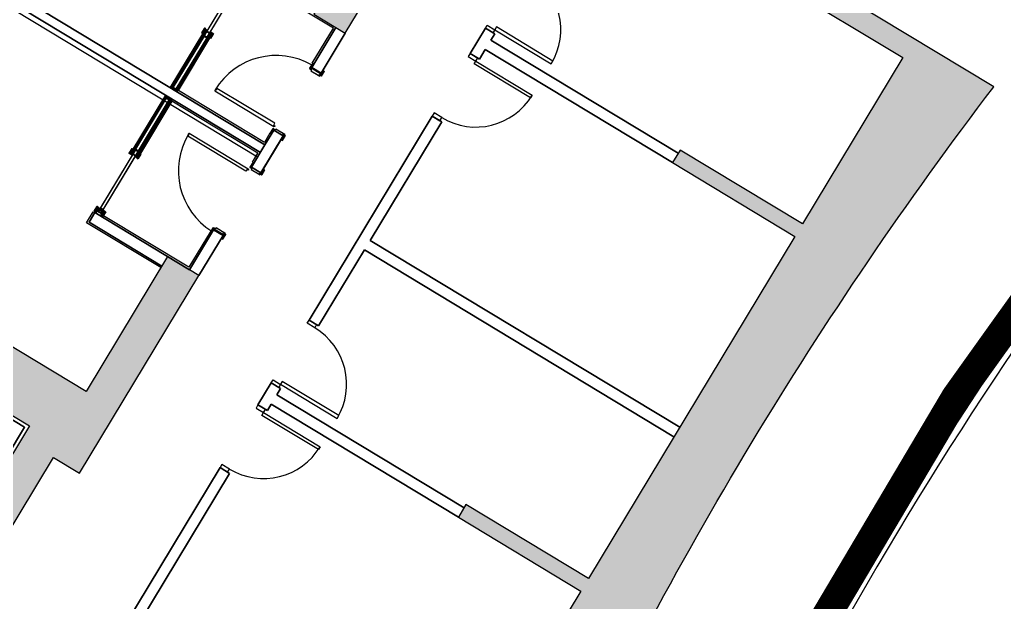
# Model space of a CAD drawing. Header units: centimetres. Extents: x 139057 to 200038, y 34824 to 80516.
# Drawn here: x 164893 to 166235, y 55347 to 56141 of the extents above; entities that cross this region are included whole.
import ezdxf

# ---------------------------------------------------------------- set-up
doc = ezdxf.new("R2010")
doc.units = ezdxf.units.CM
doc.header["$LTSCALE"] = 100
doc.linetypes.add('AWP0ALEVP1$0$HIDDEN', pattern=[9.525, 6.35, -3.175])
doc.linetypes.add('TRATTO-PUNTO', pattern=[1, 0.5, -0.25, 0, -0.25])
doc.layers.get('0').update_dxf_attribs({"lineweight": 0})
for name, color, linetype, lineweight in [('410_STRUTTURE_001-AM_0', 7, 'Continuous', 0), ('430_TAVOLATI_001-AM_0', 3, 'Continuous', 0), ('437_RIVESTIMENTI_001-AM_0', 13, 'Continuous', 0), ('441_SERRAMENTI_001-AM_0', 1, 'Continuous', 0)]:
    doc.layers.add(name, color=color, linetype=linetype, lineweight=lineweight)
for name, color, linetype in [('_retini_strutture', 7, 'Continuous'), ('_s_09_Perimetro_proprietà', 40, 'Continuous'), ('A-50-SIMB', 2, 'Continuous'), ('A-FIN-CTG', 20, 'Continuous'), ('A-MCLS3-15', 50, 'Continuous'), ('A-MCLS4-12', 61, 'Continuous')]:
    doc.layers.add(name, color=color, linetype=linetype)
doc.styles.get("Standard").update_dxf_attribs({"font": 'arial.ttf'})

# ---------------------------------------------------------------- blocks, each defined once
blk = doc.blocks.new('A-COR-P1$0$A-COR-P1$0$leafmet')
at = {"color": 0}
blk.add_lwpolyline([(0, 0), (44, 0), (44, 1), (0, 1)], close=True, dxfattribs=at)
blk = doc.blocks.new('AWP0ALEVP1$0$A$C1CF669BD')
for p, q in [((923, 0), (923, -26)), ((923, 0), (944, 0)), ((924, 0), (924, -26)), ((935, 0), (937, 2)), ((981, 2), (937, 2)), ((944, -3), (944, 0)), ((959, 0), (959, -15)), ((974, -1), (974, 0)), ((974, -15), (974, 0)), ((982, 0), (981, 2)), ((983, 0), (982, 0)), ((924, -26), (923, -26)), ((923, -88), (923, -79)), ((923, -79), (927, -79)), ((923, -105), (923, -88)), ((923, -88), (936, -88)), ((923, -105), (944, -105)), ((924, -17), (936, -17)), ((924, -26), (927, -26)), ((927, -26), (928, -17)), ((927, -17), (931, -17)), ((927, -79), (927, -88)), ((927, -88), (931, -88)), ((929, -79), (929, -96)), ((930, -29), (930, -12)), ((932, -79), (931, -88)), ((933, -26), (932, -17)), ((932, -79), (936, -79)), ((933, -26), (936, -26)), ((935, -7), (935, -3)), ((935, -3), (944, -3)), ((944, -7), (935, -7)), ((944, -98), (935, -98)), ((935, -98), (935, -102)), ((935, -102), (944, -102)), ((935, -105), (937, -107)), ((936, -17), (944, -17)), ((936, -17), (936, -31)), ((936, -88), (936, -74)), ((936, -88), (944, -88)), ((981, -107), (937, -107)), ((944, -17), (944, -31)), ((944, -88), (944, -74)), ((944, -102), (944, -105)), ((959, -105), (959, -90)), ((974, -90), (974, -105)), ((974, -104), (974, -105)), ((999, -105), (974, -105)), ((982, -105), (981, -107)), ((983, -105), (982, -105))]:
    blk.add_line(p, q)
at = {"linetype": 'AWP0ALEVP1$0$HIDDEN'}
for p, q in [((936, -31), (936, -74)), ((944, -31), (944, -74))]:
    blk.add_line(p, q, dxfattribs=at)
for points in [[(924, 0), (919, 0), (919, 16, -0.414214), (921, 18), (997, 18, -0.414214), (999, 16), (999, 0), (994, 0), (994, 17), (924, 17), (924, 0)], [(924, -105), (919, -105), (919, -121, 0.414214), (921, -123), (997, -123, 0.414214), (999, -121), (999, -105), (994, -105), (994, -122), (924, -122), (924, -105)]]:
    blk.add_lwpolyline(points, format="xyb")
for points in [[(1009, -25), (1009, -27), (947, -27, -0.414214), (944, -24), (944, -3, -0.414214), (947, 0), (971, 0, -0.414214), (974, -3), (974, -21, -0.414214), (971, -24), (961, -24), (961, -22), (970, -22, 0.414214), (972, -20), (972, -4, 0.414214), (970, -2), (948, -2, 0.414214), (946, -4), (946, -23, 0.414214), (948, -25)], [(1009, -80), (1009, -78), (947, -78, 0.414214), (944, -81), (944, -102, 0.414214), (947, -105), (971, -105, 0.414214), (974, -102), (974, -83, 0.414214), (971, -80), (961, -80), (961, -82), (970, -82, -0.414214), (972, -84), (972, -101, -0.414214), (970, -103), (948, -103, -0.414214), (946, -101), (946, -82, -0.414214), (948, -80)]]:
    blk.add_lwpolyline(points, format="xyb", close=True)
for centre in [(940, -21), (940, -84)]:
    blk.add_circle(centre, 2.75)
for centre in [(971, -1), (971, -103)]:
    blk.add_arc(centre, 3, 0, 0)
blk = doc.blocks.new('AWP0ALEVP1$0$A$C62B43813')
for p, q in [((940, -31), (0, -31)), ((0, -31), (0, -74)), ((940, -74), (0, -74)), ((930, -32), (10, -32)), ((10, -32), (10, -73)), ((930, -73), (10, -73)), ((1780, -25), (899, -25)), ((1780, -80), (899, -80)), ((930, -32), (930, -73)), ((940, -31), (940, -74)), ((940, -31), (1754, -31)), ((940, -74), (1754, -74)), ((1754, -31), (1754, -74))]:
    blk.add_line(p, q)
blk.add_lwpolyline([(1780, -15), (1782, -15), (1782, -29, -0.414207), (1779, -32), (1768, -32, 0.414214), (1766, -34), (1766, -71, 0.414224), (1768, -73), (1779, -73, -0.414214), (1782, -76), (1782, -90), (1780, -90), (1780, -77, 0.414214), (1778, -75), (1767, -75, -0.414214), (1764, -72), (1764, -33, -0.414214), (1767, -30), (1778, -30, 0.414214), (1780, -28), (1780, -15)], format="xyb")
at = {"layer": 'A-FIN-CTG'}
for p, q in [((1782, 0), (899, 0)), ((1782, -15), (899, -15)), ((1782, -90), (899, -90)), ((1782, -105), (899, -105))]:
    blk.add_line(p, q, dxfattribs=at)
blk = doc.blocks.new('AWP0ALEVP1$0$A$C70C74F66')
for p, q in [((0, 0), (23, 0)), ((8, 0), (8, 0)), ((24, 0), (13, 0)), ((23, 0), (23, 0)), ((23, -15), (23, 0)), ((24, 0), (26, 2)), ((26, 2), (70, 2)), ((77, 0), (61, 0)), ((61, -105), (61, 0)), ((71, 0), (70, 2)), ((83, 0), (71, 0)), ((86, 0), (86, -17)), ((0, -18), (0, -20)), ((0, -18), (0, -20)), ((0, -20), (2, -20)), ((0, -85), (0, -87)), ((2, -85), (0, -85)), ((0, -85), (0, -87)), ((0, -90), (32, -90)), ((0, -105), (23, -105)), ((2, -20), (2, -19)), ((2, -86), (2, -85)), ((35, -15), (3, -15)), ((3, -90), (35, -90)), ((4, -17), (34, -17)), ((34, -88), (4, -88)), ((23, -90), (23, -105)), ((29, -105), (30, -105)), ((30, -105), (31, -107)), ((31, -107), (75, -107)), ((32, -90), (32, -90)), ((32, -90), (32, -90)), ((36, -19), (36, -86)), ((38, -87), (38, -18)), ((88, -17), (61, -17)), ((88, -88), (61, -88)), ((77, -105), (61, -105)), ((83, -105), (71, -105)), ((77, -105), (75, -107)), ((81, -31), (81, -74)), ((85, -28), (85, -28)), ((85, -77), (85, -77)), ((86, -105), (86, -88)), ((88, -17), (88, -25)), ((88, -80), (88, -88))]:
    blk.add_line(p, q)
at = {"linetype": 'AWP0ALEVP1$0$HIDDEN'}
for p, q in [((81, -31), (71, -31)), ((71, -31), (71, -34)), ((81, -34), (71, -34)), ((81, -71), (71, -71)), ((71, -71), (71, -74)), ((81, -74), (71, -74))]:
    blk.add_line(p, q, dxfattribs=at)
for points in [[(83, 0), (88, 0), (88, 16, 0.414214), (86, 18), (10, 18, 0.414214), (8, 16), (8, 0), (13, 0), (13, 17), (83, 17), (83, 0)], [(83, -105), (88, -105), (88, -121, -0.414214), (86, -123), (10, -123, -0.414214), (8, -121), (8, -105), (13, -105), (13, -122), (83, -122), (83, -105)], [(25, -6), (23, -6), (23, -4, -0.72432), (31, -2), (34, -7), (37, -7, -0.446985), (40, -10), (40, -11, 0.414214), (42, -13), (54, -13, -0.414214), (57, -16), (57, -30, -0.414214), (54, -33), (42, -33, 0.414214), (40, -35), (40, -70, 0.414214), (42, -72), (54, -72, -0.414214), (57, -75), (57, -89, -0.414214), (54, -92), (42, -92, 0.414214), (40, -94), (40, -95, -0.446985), (37, -98), (34, -98), (31, -103, -0.735233), (23, -101), (23, -99), (25, -99), (25, -101, 0.722074), (29, -102), (33, -96), (36, -96, 0.465894), (38, -94), (38, -93, -0.414214), (41, -90), (53, -90, 0.414204), (55, -88), (55, -76, 0.414224), (53, -74), (41, -74, -0.414214), (38, -71), (38, -34, -0.414214), (41, -31), (53, -31, 0.414204), (55, -29), (55, -17, 0.414224), (53, -15), (41, -15, -0.414214), (38, -12), (38, -11, 0.430777), (36, -9), (33, -9), (29, -3, 0.737508), (25, -4), (25, -6)], [(88, -25, -0.414214), (85, -28, 10.96468)], [(88, -80, 0.414214), (85, -77, -10.96468)]]:
    blk.add_lwpolyline(points, format="xyb")
for centre, radius, start, end in [((3, -18), 3, 90, 180), ((3, -87), 3, 180, 270), ((4, -19), 2, 90, 180), ((4, -86), 2, 180, 270), ((34, -19), 2, 0, 90), ((34, -86), 2, 270, 0), ((35, -18), 3, 0, 90), ((35, -87), 3, 270, 0), ((84, -31), 3.18, 86.8507, 180), ((84, -74), 3.18, 180, 273.1493)]:
    blk.add_arc(centre, radius, start, end)
blk = doc.blocks.new('A$C59477423')
blk.add_lwpolyline([(-301, 1707), (658, 687), (2, 71), (-957, 1091)], close=True)
for points in [[(-393, 928), (-485, 974, -1.426617), (73, 950), (23, 996, 1.598027), (-393, 928)], [(-665, 854), (-595, 994), (-297, 845), (-81, 1049), (253, 743, -3.033239), (151, 751), (12, 879), (-138, 737), (-181, 783), (-34, 921), (-80, 963), (-286, 770), (-567, 910), (-609, 826), (-665, 854)]]:
    blk.add_lwpolyline(points, format="xyb", close=True)
blk = doc.blocks.new('PORTA-[REI-US]-SISTI-120')
at = {"ltscale": 20, "insert": (6539.6, -1993), "char_height": 25, "attachment_point": 4, "rotation": 180}
blk.add_mtext('\\A1;', dxfattribs=at)

msp = doc.modelspace()

# ---------------------------------------------------------------- hatches: boundary and pattern name
at = {"layer": '_retini_strutture'}
for points in [[(164483, 56614.8), (164573.1, 56560.4), (164593.8, 56594.7), (164556.5, 56617.2), (164614, 56712.5, -0.002919), (164660.9, 56781.9), (164946.6, 56609.4), (164972.5, 56652.2), (165195.1, 56517.9), (165169.2, 56475.1), (165404.7, 56333), (165293.6, 56148.9), (165336.4, 56123.1), (165499.2, 56392.7), (165420.7, 56440.1), (165410.4, 56423), (164709.6, 56846, -0.009249), (164866.2, 57061), (165547.3, 56649.8), (165526.7, 56615.6), (165565.6, 56583.3), (165605.6, 56649.7), (164884.6, 57084.9, -0.013407), (165126.9, 57385.2), (165193.6, 57344.9), (165219.5, 57387.7), (165159.9, 57423.7, -0.00621), (165278.2, 57557), (165230.7, 57594, 0.042639)], [(163786.2, 55200.8), (163841, 55176, -0.00621), (163903.9, 55342.8), (163963.4, 55306.8), (163989.3, 55349.6), (163922.5, 55389.9, -0.013407), (164075.3, 55744.2), (164611.9, 55420.3), (164627.4, 55446), (164088.1, 55771.6, -0.009241), (164205.4, 56010.3), (164906, 55587.4), (164769.1, 55360.5), (164747.3, 55373.7), (164731.8, 55348), (164796.4, 55309), (164938.5, 55544.4), (164974.1, 55522.9), (165136.9, 55792.6), (165094.1, 55818.4), (164983, 55634.4), (164242.3, 56081.5, -0.002919), (164281.8, 56155.3), (164339.4, 56250.6), (164373.6, 56230), (164394.3, 56264.2), (164304.2, 56318.6, 0.042639)], [(165667.9, 55379.3), (165500.9, 55480), (165490.6, 55462.9), (165657.5, 55362.1), (165520.6, 55135.3), (165353.7, 55236), (165338.2, 55210.3), (165613.7, 55044, -0.027334), (165890, 55563.5, -0.026535), (166220.5, 56050.2), (165945.3, 56216.3), (165929.8, 56190.6), (166096.8, 56089.8), (165959.8, 55863), (165792.9, 55963.7), (165782.6, 55946.6), (165949.5, 55845.9)]]:
    msp.add_hatch(color=256, dxfattribs=at).paths.add_polyline_path(points)

# ---------------------------------------------------------------- linework, layer by layer
at = {"layer": '410_STRUTTURE_001-AM_0', "elevation": 0}
for points in [[(165186.9, 56464.2), (165404.8, 56332.7), (165293.7, 56148.6), (165336.5, 56122.8), (165499.3, 56392.5), (165420.9, 56439.8), (165410.5, 56422.7), (165188.5, 56556.8), (165060.4, 56634.1), (165087.5, 56679.1), (165070.4, 56689.4), (165043.2, 56644.4), (164709.7, 56845.7, -0.009249)], [(164796.5, 55308.7), (164938.6, 55544.2), (164974.2, 55522.7), (165137, 55792.3), (165094.2, 55818.2), (164983.1, 55634.1), (164242.4, 56081.3, -0.002917)]]:
    msp.add_lwpolyline(points, format="xyb", dxfattribs=at)
msp.add_lwpolyline([(165945.5, 56216), (165930, 56190.3), (166096.9, 56089.6), (165959.9, 55862.7), (165793, 55963.5), (165782.7, 55946.3), (165949.6, 55845.6), (165668, 55379), (165501, 55479.8), (165490.7, 55462.6), (165657.6, 55361.9), (165520.7, 55135), (165353.7, 55235.8), (165338.2, 55210.1), (165613.5, 55043.9, -0.026829), (165890.1, 55563.2, -0.026829), (166220.7, 56049.8)], format="xyb", close=True, dxfattribs=at)
msp.add_lwpolyline([(164205.5, 56010.1), (164906.1, 55587.1), (164769.2, 55360.3)], dxfattribs=at)
at = {"layer": '430_TAVOLATI_001-AM_0'}
for radius, start, end in [(5313.1, 142.0011, 171.3505), (5293.1, 141.9324, 171.2649), (5283.1, 141.8979, 160.937)]:
    msp.add_arc((170619.7, 52724.5, 0), radius, start, end, dxfattribs=at)
at = {"layer": '437_RIVESTIMENTI_001-AM_0'}
msp.add_line((165216.9, 55953.7, 0), (164752.9, 56233.8, 0), dxfattribs=at)
at = {"layer": '437_RIVESTIMENTI_001-AM_0', "elevation": 0}
for points in [[(165293.4, 56080.5), (165291.3, 56081.8), (165320.2, 56129.7), (165203.7, 56200), (165205, 56202.2)], [(165235.8, 55985), (165233.7, 55986.3), (165226.2, 55973.9), (165109, 56044.6), (165152, 56116), (165151.2, 56116.5)], [(165212, 55945.6), (165209.9, 55946.9), (165217.4, 55959.3), (165100.2, 56030.1), (165057.1, 55958.8), (165056.3, 55959.3)], [(165085.2, 55803.2), (164983.8, 55864.4), (164992.9, 55879.4), (164995, 55878.1)], [(165154.4, 55850.2), (165152.3, 55851.5), (165123.3, 55803.5), (165006.8, 55873.9)]]:
    msp.add_lwpolyline(points, dxfattribs=at)
at = {"layer": '441_SERRAMENTI_001-AM_0'}
for p, q in [((165291.7, 56081.5, 0), (165287.6, 56074.7, 0)), ((165291.6, 56081.4, 0), (165287.6, 56074.9, 0)), ((165293.4, 56080.5, 0), (165291.8, 56081.4, 0)), ((165287.7, 56074.6, 0), (165290.4, 56072.9, 0)), ((165289.5, 56074.1, 0), (165287.9, 56075.1, 0)), ((165290.3, 56075.4, 0), (165289.2, 56073.7, 0)), ((165290, 56074.9, 0), (165289.2, 56073.7, 0)), ((165290.1, 56074.9, 0), (165289.3, 56073.6, 0)), ((165289.9, 56076.2, 0), (165289.7, 56075.7, 0)), ((165289.7, 56075.7, 0), (165290.3, 56075.4, 0)), ((165289.7, 56071.6, 0), (165290, 56072.1, 0)), ((165289.7, 56071.7, 0), (165301.4, 56064.7, 0)), ((165289.7, 56071.6, 0), (165301.7, 56064.4, 0)), ((165289.9, 56076.2, 0), (165290.5, 56075.8, 0)), ((165290.6, 56071.8, 0), (165290, 56072.1, 0)), ((165302.9, 56067.2, 0), (165290.1, 56074.9, 0)), ((165290.2, 56072.5, 0), (165290.4, 56072.9, 0)), ((165290.8, 56072.2, 0), (165290.2, 56072.5, 0)), ((165290.8, 56076.2, 0), (165290.5, 56075.8, 0)), ((165290.6, 56071.8, 0), (165290.8, 56072.2, 0)), ((165293.1, 56080.1, 0), (165291.5, 56081.1, 0)), ((165306.4, 56072.1, 0), (165302.5, 56065.6, 0)), ((165306.3, 56071.5, 0), (165302.7, 56065.5, 0)), ((165307.8, 56071.2, 0), (165303.7, 56064.4, 0)), ((165307.8, 56071, 0), (165303.9, 56064.5, 0)), ((165306.1, 56071.6, 0), (165307.6, 56070.8, 0)), ((165306.4, 56072.1, 0), (165307.8, 56071.2, 0)), ((165301.1, 56066.5, 0), (165300.8, 56066.1, 0)), ((165303.6, 56064.4, 0), (165300.8, 56066.1, 0)), ((165301.1, 56066.5, 0), (165304, 56064.8, 0)), ((165301.8, 56065.5, 0), (165301.3, 56064.6, 0)), ((165302.3, 56065.2, 0), (165301.7, 56064.4, 0)), ((165302.9, 56067.2, 0), (165302.1, 56065.9, 0)), ((165303.3, 56066.9, 0), (165302.5, 56065.6, 0)), ((165234.2, 55986.1, 0), (165238.3, 55992.9, 0)), ((165234.2, 55986.2, 0), (165238.1, 55992.8, 0)), ((165239.6, 55991.5, 0), (165238, 55992.4, 0)), ((165238, 55990.1, 0), (165238.3, 55990.5, 0)), ((165238, 55990.1, 0), (165238.6, 55989.8, 0)), ((165238.3, 55990.5, 0), (165238.9, 55990.2, 0)), ((165238.4, 55992.8, 0), (165241.1, 55991.2, 0)), ((165238.4, 55989.3, 0), (165238.6, 55989.8, 0)), ((165238.9, 55990.2, 0), (165239.9, 55991.9, 0)), ((165239.1, 55990.6, 0), (165239.9, 55991.9, 0)), ((165239.2, 55990.6, 0), (165240, 55991.8, 0)), ((165252, 55982.9, 0), (165239.2, 55990.6, 0)), ((165241.3, 55991.6, 0), (165241.1, 55991.2, 0)), ((165241.9, 55991.2, 0), (165241.3, 55991.6, 0)), ((165241.9, 55992.5, 0), (165241.6, 55992, 0)), ((165242.2, 55991.6, 0), (165241.6, 55992, 0)), ((165241.8, 55992.4, 0), (165253.5, 55985.3, 0)), ((165241.9, 55992.5, 0), (165253.9, 55985.2, 0)), ((165242.2, 55991.6, 0), (165241.9, 55991.2, 0)), ((165235.8, 55985, 0), (165234.2, 55986, 0)), ((165236, 55985.5, 0), (165234.4, 55986.5, 0)), ((165249.3, 55977.5, 0), (165253.2, 55983.9, 0)), ((165249.3, 55977.5, 0), (165250.7, 55976.6, 0)), ((165249.6, 55977.9, 0), (165251, 55977, 0)), ((165249.7, 55977.8, 0), (165253.3, 55983.8, 0)), ((165250.8, 55976.6, 0), (165254.9, 55983.4, 0)), ((165250.9, 55976.7, 0), (165254.9, 55983.2, 0)), ((165251.7, 55984.8, 0), (165252, 55985.2, 0)), ((165251.7, 55984.8, 0), (165254.6, 55983, 0)), ((165254.8, 55983.5, 0), (165252, 55985.2, 0)), ((165252, 55982.9, 0), (165252.7, 55984.1, 0)), ((165252.4, 55982.6, 0), (165253.2, 55983.9, 0)), ((165253, 55984.6, 0), (165253.5, 55985.4, 0)), ((165253.4, 55984.3, 0), (165253.9, 55985.2, 0)), ((165210.4, 55946.6, 0), (165206.2, 55939.8, 0)), ((165210.2, 55946.5, 0), (165206.3, 55940, 0)), ((165206.3, 55939.7, 0), (165209.1, 55938.1, 0)), ((165208.1, 55939.2, 0), (165206.5, 55940.2, 0)), ((165208.9, 55940.5, 0), (165207.9, 55938.8, 0)), ((165208.6, 55940.1, 0), (165207.9, 55938.8, 0)), ((165208.7, 55940, 0), (165207.9, 55938.8, 0)), ((165208.6, 55941.3, 0), (165208.3, 55940.9, 0)), ((165208.3, 55940.9, 0), (165208.9, 55940.5, 0)), ((165208.3, 55936.8, 0), (165208.6, 55937.3, 0)), ((165208.3, 55936.9, 0), (165220, 55929.9, 0)), ((165208.3, 55936.8, 0), (165220.4, 55929.5, 0)), ((165208.6, 55941.3, 0), (165209.2, 55941, 0)), ((165209.2, 55936.9, 0), (165208.6, 55937.3, 0)), ((165221.5, 55932.3, 0), (165208.7, 55940, 0)), ((165208.8, 55937.7, 0), (165209.1, 55938.1, 0)), ((165209.4, 55937.3, 0), (165208.8, 55937.7, 0)), ((165209.4, 55941.4, 0), (165209.2, 55941, 0)), ((165209.2, 55936.9, 0), (165209.4, 55937.3, 0)), ((165211.7, 55945.2, 0), (165210.1, 55946.2, 0)), ((165212, 55945.7, 0), (165210.5, 55946.6, 0)), ((165225, 55937.2, 0), (165221.1, 55930.8, 0)), ((165224.9, 55936.7, 0), (165221.3, 55930.7, 0)), ((165226.4, 55936.3, 0), (165222.3, 55929.5, 0)), ((165226.4, 55936.1, 0), (165222.5, 55929.6, 0)), ((165224.7, 55936.8, 0), (165226.2, 55935.9, 0)), ((165225, 55937.2, 0), (165226.4, 55936.4, 0)), ((165219.7, 55931.7, 0), (165219.4, 55931.3, 0)), ((165222.2, 55929.5, 0), (165219.4, 55931.3, 0)), ((165219.7, 55931.7, 0), (165222.6, 55929.9, 0)), ((165220.4, 55930.6, 0), (165219.9, 55929.8, 0)), ((165220.9, 55930.4, 0), (165220.4, 55929.5, 0)), ((165221.5, 55932.3, 0), (165220.7, 55931.1, 0)), ((165221.9, 55932.1, 0), (165221.1, 55930.8, 0)), ((165152.8, 55851.2, 0), (165156.9, 55858, 0)), ((165152.8, 55851.4, 0), (165156.7, 55857.9, 0)), ((165158.2, 55856.6, 0), (165156.6, 55857.6, 0)), ((165156.6, 55855.3, 0), (165156.9, 55855.7, 0)), ((165156.6, 55855.3, 0), (165157.2, 55854.9, 0)), ((165156.9, 55855.7, 0), (165157.5, 55855.3, 0)), ((165157, 55858, 0), (165159.7, 55856.3, 0)), ((165157, 55854.5, 0), (165157.2, 55854.9, 0)), ((165157.5, 55855.3, 0), (165158.5, 55857.1, 0)), ((165157.7, 55855.8, 0), (165158.5, 55857.1, 0)), ((165157.8, 55855.7, 0), (165158.6, 55857, 0)), ((165170.6, 55848, 0), (165157.8, 55855.7, 0)), ((165159.9, 55856.7, 0), (165159.7, 55856.3, 0)), ((165160.5, 55856.4, 0), (165159.9, 55856.7, 0)), ((165160.5, 55857.6, 0), (165160.2, 55857.1, 0)), ((165160.8, 55856.8, 0), (165160.2, 55857.1, 0)), ((165160.4, 55857.5, 0), (165172.1, 55850.5, 0)), ((165160.5, 55857.6, 0), (165172.6, 55850.3, 0)), ((165160.8, 55856.8, 0), (165160.5, 55856.4, 0)), ((165154.4, 55850.2, 0), (165152.8, 55851.1, 0)), ((165154.6, 55850.6, 0), (165153, 55851.6, 0)), ((165167.9, 55842.6, 0), (165171.8, 55849, 0)), ((165167.9, 55842.6, 0), (165169.3, 55841.8, 0)), ((165168.2, 55843.1, 0), (165169.6, 55842.2, 0)), ((165168.3, 55842.9, 0), (165171.9, 55848.9, 0)), ((165169.4, 55841.8, 0), (165173.5, 55848.6, 0)), ((165169.5, 55841.9, 0), (165173.5, 55848.4, 0)), ((165170.3, 55849.9, 0), (165170.6, 55850.4, 0)), ((165170.3, 55849.9, 0), (165173.2, 55848.2, 0)), ((165173.4, 55848.6, 0), (165170.6, 55850.4, 0)), ((165170.6, 55848, 0), (165171.3, 55849.3, 0)), ((165171, 55847.8, 0), (165171.8, 55849, 0)), ((165171.6, 55849.7, 0), (165172.1, 55850.6, 0)), ((165172, 55849.5, 0), (165172.6, 55850.3, 0))]:
    msp.add_line(p, q, dxfattribs=at)
at = {"layer": '441_SERRAMENTI_001-AM_0', "elevation": 0}
for points in [[(165527.5, 56129.6), (165530.1, 56133.8), (165540.3, 56127.6), (165537.7, 56123.4)], [(165506.8, 56095.3), (165504.2, 56091), (165514.5, 56084.8), (165517.1, 56089.1)], [(165465.4, 56003.5), (165468, 56007.8), (165457.7, 56014), (165455.1, 56009.7)], [(165297.4, 55725.3), (165294.9, 55721), (165284.6, 55727.2), (165287.2, 55731.5)], [(165235.5, 55645.9), (165238.1, 55650.1), (165248.3, 55643.9), (165245.8, 55639.7)], [(165217.4, 55615.9), (165214.8, 55611.6), (165225.1, 55605.4), (165227.7, 55609.7)], [(165176, 55524.1), (165178.6, 55528.4), (165168.3, 55534.6), (165165.7, 55530.3)]]:
    msp.add_lwpolyline(points, close=True, dxfattribs=at)
for points in [[(165240.6, 55999.9), (165161.5, 56047.6), (165160, 56045.1), (165159.2, 56045.6), (165158.5, 56044.5, 0.414214), (165158.6, 56044.3), (165239, 55995.7, 0.414214), (165239.3, 55995.8), (165240, 55996.9), (165239.1, 55997.4)], [(165201.1, 55934.5), (165122, 55982.2), (165123.5, 55984.7), (165122.7, 55985.2), (165123.3, 55986.3, -0.414214), (165123.6, 55986.4), (165204.1, 55937.8, -0.414214), (165204.2, 55937.5), (165203.5, 55936.4), (165202.6, 55937)]]:
    msp.add_lwpolyline(points, format="xyb", close=True, dxfattribs=at)
at = {"layer": '441_SERRAMENTI_001-AM_0'}
for centre in [(165240.2, 55996, 0), (165204.4, 55936.6, 0)]:
    msp.add_circle(centre, 0.459, dxfattribs=at)
for centre, radius, start, end in [((165540.3, 56127.6, 0), 90, 328.883, 58.883), ((165242.2, 55995.2, 0), 97.2, 59.7609, 148.7155), ((165291.7, 56081.3, 0), 0.2, 58.883, 148.883), ((165287.8, 56074.8, 0), 0.2, 148.883, 238.883), ((165307.7, 56071.1, 0), 0.2, 328.883, 58.883), ((165303.7, 56064.6, 0), 0.2, 238.883, 328.883), ((165514.5, 56084.8, 0), 90, 238.883, 328.883), ((165238.3, 55992.7, 0), 0.2, 58.883, 148.883), ((165206, 55935.2, 0), 97.2, 149.0505, 238.0055), ((165234.3, 55986.1, 0), 0.2, 148.883, 238.883), ((165250.8, 55976.8, 0), 0.2, 238.883, 328.883), ((165254.7, 55983.3, 0), 0.2, 328.883, 58.883), ((165206.4, 55939.9, 0), 0.2, 148.883, 238.883), ((165210.3, 55946.4, 0), 0.2, 58.883, 148.883), ((165226.3, 55936.2, 0), 0.2, 328.883, 58.883), ((165222.3, 55929.7, 0), 0.2, 238.883, 328.883), ((165156.9, 55857.8, 0), 0.2, 58.883, 148.883), ((165152.9, 55851.3, 0), 0.2, 148.883, 238.883), ((165169.4, 55842, 0), 0.2, 238.883, 328.883), ((165173.3, 55848.5, 0), 0.2, 328.883, 58.883), ((165248.3, 55643.9, 0), 90, 328.883, 58.883), ((165225.1, 55605.4, 0), 90, 238.883, 328.883)]:
    msp.add_arc(centre, radius, start, end, dxfattribs=at)
at = {"layer": '_s_09_Perimetro_proprietà', "linetype": 'TRATTO-PUNTO', "ltscale": 200, "const_width": 40, "elevation": 0}
msp.add_lwpolyline([(165367.1, 53523.6, -0.128765), (166432.9, 55995.5), (166450.1, 56355.6), (166513.8, 56428.4), (166644.1, 56567), (166779.2, 56701), (166870.4, 56786.6), (166968.7, 56858.7), (167073.1, 56922), (167182.4, 56975.6), (167296, 57019.5), (167429, 57050.4), (167463, 57005), (168095.6, 57004.9, 0.140275), (168375.7, 57136.4), (168535.3, 57602.1)], format="xyb", dxfattribs=at)
at = {"layer": 'A-MCLS3-15'}
for p, q in [((165290.8, 56076.2, 0), (165323.7, 56130.6, 0)), ((165303.7, 56068.4, 0), (165336.5, 56122.8, 0)), ((165506.8, 56095.3, 0), (165527.5, 56129.6, 0)), ((165540.3, 56121.8, 0), (165527.5, 56129.6, 0)), ((165535.1, 56113.2, 0), (165540.3, 56121.8, 0)), ((165790.4, 55959.2, 0), (165535.1, 56113.2, 0)), ((165519.6, 56087.6, 0), (165506.8, 56095.3, 0)), ((165519.6, 56087.6, 0), (165527.4, 56100.4, 0)), ((165782.7, 55946.3, 0), (165527.4, 56100.4, 0)), ((165303.7, 56068.4, 0), (165290.8, 56076.2, 0)), ((165287.2, 55731.5, 0), (165455.1, 56009.7, 0)), ((165370.3, 55840.1, 0), (165468, 56002, 0)), ((165468, 56002, 0), (165455.1, 56009.7, 0)), ((165227, 55970.5, 0), (165239.2, 55990.6, 0)), ((165239.2, 55990.6, 0), (165252, 55982.8, 0)), ((165221.5, 55932.3, 0), (165252, 55982.8, 0)), ((165222.6, 55934, 0), (165251, 55981.1, 0)), ((165208.7, 55940.1, 0), (165227, 55970.5, 0)), ((165208.7, 55940.1, 0), (165221.5, 55932.3, 0)), ((165124.2, 55800.1, 0), (165157, 55854.5, 0)), ((165157, 55854.5, 0), (165169.8, 55846.7, 0)), ((165137, 55792.3, 0), (165169.8, 55846.7, 0)), ((165370.3, 55840.1, 0), (165792.5, 55585.3, 0)), ((165300, 55723.7, 0), (165362.5, 55827.3, 0)), ((165362.5, 55827.3, 0), (165784.7, 55572.4, 0)), ((165300, 55723.7, 0), (165287.2, 55731.5, 0)), ((165217.4, 55615.9, 0), (165235.5, 55645.9, 0)), ((165248.3, 55638.1, 0), (165235.5, 55645.9, 0)), ((165243.2, 55629.6, 0), (165248.3, 55638.1, 0)), ((165498.4, 55475.5, 0), (165243.2, 55629.6, 0)), ((165230.2, 55608.1, 0), (165217.4, 55615.9, 0)), ((165230.2, 55608.1, 0), (165235.4, 55616.7, 0)), ((165490.7, 55462.6, 0), (165235.4, 55616.7, 0)), ((165020.7, 55290, 0), (165165.7, 55530.3, 0)), ((165038.2, 55290, 0), (165178.6, 55522.5, 0)), ((165178.6, 55522.5, 0), (165165.7, 55530.3, 0))]:
    msp.add_line(p, q, dxfattribs=at)
at = {"layer": 'A-MCLS3-15', "elevation": 0}
msp.add_lwpolyline([(165124.2, 55800.1), (164995, 55878.1), (164987.2, 55865.2), (165086.5, 55805.3)], dxfattribs=at)
at = {"layer": 'A-MCLS4-12'}
for p, q in [((165227, 55970.5, 0), (164486.9, 56417.2, 0)), ((165220.8, 55960.2, 0), (164756.9, 56240.3, 0))]:
    msp.add_line(p, q, dxfattribs=at)

# ---------------------------------------------------------------- block references
at = {"layer": '437_RIVESTIMENTI_001-AM_0', "yscale": 0.1, "zscale": 0.1}
for name, p, xscale, rotation in [('AWP0ALEVP1$0$A$C62B43813', (165189.9, 56201, 0), -0.1, 58.88299990421613), ('AWP0ALEVP1$0$A$C1CF669BD', (165193.8, 56207.4, 0), -0.1, 58.88299990421613), ('AWP0ALEVP1$0$A$C62B43813', (164999.5, 55885.6, 0), 0.1, 58.88299990421607), ('AWP0ALEVP1$0$A$C1CF669BD', (164995.7, 55879.2, 0), 0.1, 58.88299990421607)]:
    msp.add_blockref(name, p, dxfattribs=dict(at, xscale=xscale, rotation=rotation))
at = {"layer": '441_SERRAMENTI_001-AM_0', "xscale": -1, "rotation": 46.58664672708061}
msp.add_blockref('PORTA-[REI-US]-SISTI-120', (168808.5, 61925.5, 0), dxfattribs=at)
at = {"layer": '441_SERRAMENTI_001-AM_0', "zscale": 0.1}
for name, p, xscale, yscale, rotation in [('A-COR-P1$0$A-COR-P1$0$leafmet', (165542.6, 56131.4, 0), 0.1, 90.00000000004657, 238.8829999042161), ('A-COR-P1$0$A-COR-P1$0$leafmet', (165512.2, 56081.1, 0), -0.09999999999999999, 90.00000000004657, 238.8829999042162), ('AWP0ALEVP1$0$A$C70C74F66', (164995, 55878.1, 0), 0.1, 0.1, 58.88299990421607), ('A-COR-P1$0$A-COR-P1$0$leafmet', (165250.6, 55647.7, 0), 0.1, 90.00000000004657, 238.8829999042161), ('A-COR-P1$0$A-COR-P1$0$leafmet', (165222.8, 55601.6, 0), -0.09999999999999999, 90.00000000004657, 238.8829999042162)]:
    msp.add_blockref(name, p, dxfattribs=dict(at, xscale=xscale, yscale=yscale, rotation=rotation))
at = {"layer": 'A-50-SIMB', "xscale": 0.1, "yscale": 0.1, "zscale": 0.1, "rotation": 195.6599996798348}
msp.add_blockref('A$C59477423', (164777.7, 55664.7, 0), dxfattribs=at)

doc.saveas('drawing.dxf')
